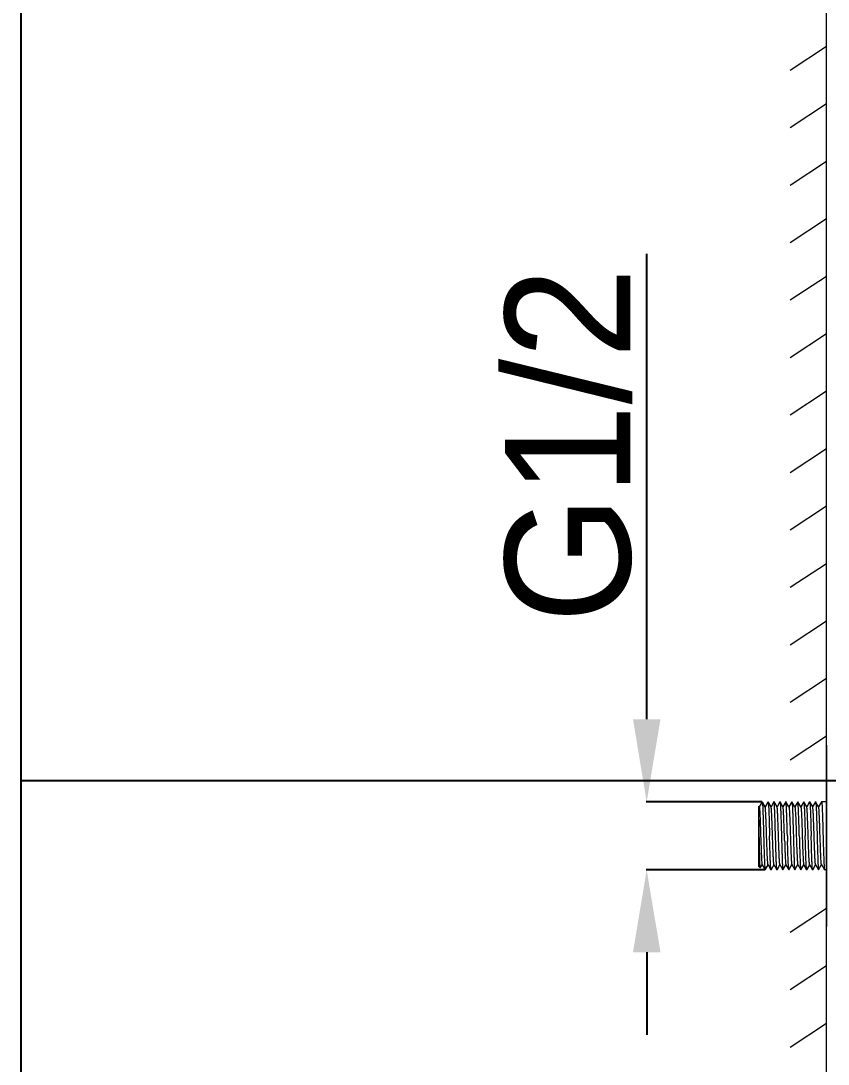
# Model space of a CAD drawing. Header units: millimetres. Extents: x 0 to 460316, y -63250 to 103204.
# Drawn here: x 201798.9 to 202043.5, y 47522.3 to 47838.4 of the extents above; entities that cross this region are included whole.
import ezdxf
from ezdxf.enums import TextEntityAlignment as Align

# ---------------------------------------------------------------- set-up
doc = ezdxf.new("R2010")
doc.units = ezdxf.units.MM
doc.header["$LTSCALE"] = 25
doc.layers.add('F-SYM', color=7, linetype='Continuous')
doc.layers.add('FORM(YOURNAME)-11', color=1, linetype='Continuous')
doc.styles.get("Standard").update_dxf_attribs({"font": 'Gulim.ttf'})
doc.styles.add('YOURNAME', font='HY울릉도M.TTF')
doc.dimstyles.get("Standard").update_dxf_attribs({"dimtxt": 0.18, "dimasz": 0.18, "dimexe": 0.18, "dimexo": 0.0625, "dimgap": 0.09, "dimtad": 0, "dimtih": 1, "dimtoh": 1, "dimdec": 4, "dimzin": 0, "dimdsep": 46, "dimtxsty": 'Standard', "dimcen": 0.09, "dimadec": 0, "dimazin": 0, "dimtfac": 1, "dimtdec": 4, "dimtofl": 0, "dimtmove": 0, "dimatfit": 3, "dimfxl": 1, "dimtolj": 1, "dimtzin": 0, "dimarcsym": 0})

# ---------------------------------------------------------------- blocks, each defined once
blk = doc.blocks.new('*D408')
at = {"linetype": 'Continuous', "lineweight": -2}
for p, q in [((201988.52, 47626.78), (201988.52, 47767.79)), ((201988.52, 47556.19), (201988.52, 47531.19))]:
    blk.add_line(p, q, dxfattribs=at)
at = {"color": 0, "linetype": 'Continuous', "lineweight": -2}
for p, q in [((202023.44, 47601.78), (201988.34, 47601.78)), ((202024.34, 47581.19), (201988.34, 47581.19))]:
    blk.add_line(p, q, dxfattribs=at)
at = {"linetype": 'Continuous'}
for points in [[(201984.36, 47626.78), (201992.69, 47626.78), (201988.52, 47601.78)], [(201984.36, 47556.19), (201992.69, 47556.19), (201988.52, 47581.19)]]:
    blk.add_solid(points, dxfattribs=at)
at = {"layer": 'Defpoints', "color": 0, "linetype": 'Continuous'}
for p in [(202023.5, 47601.78), (201988.52, 47581.19), (202024.4, 47581.19)]:
    blk.add_point(p, dxfattribs=at)
at = {"linetype": 'Continuous', "lineweight": 20, "insert": (201964.85, 47709.79), "char_height": 38, "attachment_point": 5, "rotation": 90}
blk.add_mtext('\\A1;G1/2', dxfattribs=at)
blk = doc.blocks.new('FORM-PLAN')
at = {"layer": 'Defpoints', "color": 158}
blk.add_line((1345.8, 54915.2), (1345.8, -2084.8), dxfattribs=at)
at = {"layer": 'FORM(YOURNAME)-11', "color": 14}
blk.add_line((1345.8, 24893.4), (10555.8, 24893.4), dxfattribs=at)
at = {"layer": 'FORM(YOURNAME)-11', "color": 3, "style": 'YOURNAME'}
for tag, height, p in [('1', 450.5, (9905.3, 18187.7)), ('2', 450.5, (9905.3, 17544.1)), ('3', 450.5, (9905.3, 16257)), ('4', 450.5, (9905.3, 14326.3)), ('5', 514.9, (9905.3, 12009.4)), ('6', 514.9, (9905.3, 9756.9)), ('7', 514.9, (9905.3, 7504.4)), ('8', 514.9, (9905.3, 5251.9)), ('9', 514.9, (9905.3, 2999.4)), ('10', 514.9, (5655, 811.3)), ('11', 514.9, (9905.3, 746.9)), ('12', 514.9, (5655, -1441.2)), ('13', 514.9, (9905.3, -1441.2))]:
    blk.add_attdef(tag, text='', height=height, dxfattribs=at).set_placement(p, align=Align.MIDDLE_RIGHT)

msp = doc.modelspace()

# ---------------------------------------------------------------- linework, layer by layer
at = {"color": 7, "linetype": 'Continuous', "lineweight": 20}
for p, q in [((202042.99, 47416.81), (202042.99, 47865.46)), ((202042.99, 47830.64), (202031.94, 47823.38)), ((202042.99, 47813.23), (202031.94, 47805.97)), ((202042.99, 47795.81), (202031.94, 47788.55)), ((202042.99, 47778.4), (202031.94, 47771.14)), ((202042.99, 47760.99), (202031.94, 47753.73)), ((202042.99, 47743.58), (202031.94, 47736.32)), ((202042.99, 47726.16), (202031.94, 47718.9)), ((202042.99, 47708.75), (202031.94, 47701.49)), ((202042.99, 47691.34), (202031.94, 47684.08)), ((202042.99, 47673.93), (202031.94, 47666.67)), ((202042.99, 47656.51), (202031.94, 47649.25)), ((202042.99, 47639.1), (202031.94, 47631.84)), ((202042.99, 47621.69), (202031.94, 47614.43)), ((202042.99, 47618.99), (202042.99, 47563.99)), ((202023.48, 47601.76), (202022.6, 47600.24)), ((202023.48, 47601.76), (202023.49, 47601.78)), ((202024.42, 47600.21), (202023.51, 47601.77)), ((202023.51, 47601.77), (202023.52, 47601.75)), ((202023.52, 47601.75), (202024.42, 47600.2)), ((202025.28, 47601.77), (202024.4, 47600.24)), ((202024.42, 47600.2), (202025.32, 47601.75)), ((202025.31, 47601.77), (202025.28, 47601.77)), ((202026.21, 47600.21), (202025.31, 47601.77)), ((202025.32, 47601.75), (202025.31, 47601.77)), ((202027.08, 47601.77), (202026.2, 47600.24)), ((202028.01, 47600.21), (202027.11, 47601.77)), ((202028.88, 47601.77), (202028, 47600.24)), ((202029.8, 47600.24), (202028.91, 47601.77)), ((202030.69, 47601.77), (202029.8, 47600.24)), ((202031.6, 47600.24), (202030.71, 47601.77)), ((202032.49, 47601.77), (202031.6, 47600.24)), ((202033.42, 47600.21), (202032.51, 47601.77)), ((202034.29, 47601.77), (202033.4, 47600.24)), ((202035.21, 47600.21), (202034.31, 47601.77)), ((202036.08, 47601.77), (202035.2, 47600.24)), ((202037, 47600.24), (202036.11, 47601.77)), ((202037.88, 47601.77), (202037, 47600.24)), ((202038.81, 47600.21), (202037.91, 47601.77)), ((202039.68, 47601.77), (202038.8, 47600.24)), ((202040.6, 47600.24), (202039.71, 47601.77)), ((202041.49, 47601.78), (202040.6, 47600.24)), ((202041.49, 47601.78), (202041.5, 47601.79)), ((202042.99, 47601.79), (202041.5, 47601.79)), ((202022.62, 47600.21), (202022.49, 47600.43)), ((202022.49, 47582.19), (202022.49, 47600.43)), ((202024.42, 47600.21), (202024.42, 47600.2)), ((202029.82, 47600.21), (202029.8, 47600.24)), ((202031.62, 47600.21), (202031.6, 47600.24)), ((202037.01, 47600.21), (202037, 47600.24)), ((202040.62, 47600.21), (202040.6, 47600.24)), ((202023, 47593.05), (202023.13, 47588.99)), ((202029.35, 47591.49), (202029.39, 47589.8)), ((202031.15, 47591.49), (202031.2, 47589.8)), ((202022.93, 47581.76), (202023.5, 47582.73)), ((202023.48, 47582.76), (202023.5, 47582.73)), ((202023.5, 47582.73), (202024.38, 47581.2)), ((202024.41, 47581.2), (202025.3, 47582.73)), ((202025.28, 47582.76), (202025.3, 47582.73)), ((202025.3, 47582.73), (202026.18, 47581.2)), ((202026.21, 47581.2), (202027.1, 47582.74)), ((202027.08, 47582.76), (202027.99, 47581.2)), ((202028.01, 47581.2), (202028.9, 47582.73)), ((202028.88, 47582.76), (202029.78, 47581.2)), ((202029.81, 47581.2), (202030.7, 47582.73)), ((202030.68, 47582.76), (202030.7, 47582.73)), ((202030.7, 47582.73), (202031.59, 47581.2)), ((202031.61, 47581.2), (202032.5, 47582.73)), ((202032.48, 47582.76), (202033.38, 47581.2)), ((202033.41, 47581.2), (202034.3, 47582.74)), ((202034.28, 47582.76), (202034.3, 47582.74)), ((202034.3, 47582.74), (202035.19, 47581.2)), ((202035.21, 47581.2), (202036.1, 47582.73)), ((202036.08, 47582.76), (202036.1, 47582.73)), ((202036.1, 47582.73), (202036.98, 47581.2)), ((202037.01, 47581.2), (202037.9, 47582.73)), ((202037.88, 47582.76), (202038.79, 47581.2)), ((202038.81, 47581.2), (202039.7, 47582.73)), ((202039.68, 47582.76), (202040.58, 47581.2)), ((202040.61, 47581.2), (202041.5, 47582.74)), ((202041.48, 47582.76), (202041.5, 47582.74)), ((202041.5, 47582.74), (202042.39, 47581.2)), ((202022.49, 47582.19), (202022.92, 47581.75)), ((202022.92, 47581.75), (202022.93, 47581.76)), ((202022.92, 47581.75), (202022.92, 47581.75)), ((202035.19, 47581.2), (202035.21, 47581.2)), ((202037.01, 47581.2), (202036.98, 47581.2)), ((202042.39, 47581.2), (202042.4, 47581.19)), ((202042.99, 47581.19), (202042.4, 47581.19)), ((202042.99, 47569.45), (202031.94, 47562.19)), ((202042.99, 47552.04), (202031.94, 47544.78)), ((202042.99, 47534.63), (202031.94, 47527.37))]:
    msp.add_line(p, q, dxfattribs=at)
for points in [[(202022.62, 47600.21), (202022.62, 47600.2), (202022.64, 47600.15), (202022.65, 47600.09), (202022.67, 47599.98), (202022.68, 47599.84), (202022.71, 47599.63), (202022.73, 47599.34), (202022.76, 47598.95), (202022.78, 47598.49), (202022.81, 47597.97), (202022.84, 47597.4), (202022.86, 47596.77), (202022.89, 47596.1), (202022.92, 47595.38), (202022.94, 47594.62), (202022.97, 47593.85), (202023, 47593.05)], [(202023.13, 47588.99), (202023.16, 47588.22), (202023.19, 47587.47), (202023.21, 47586.76), (202023.24, 47586.09), (202023.27, 47585.47), (202023.29, 47584.9), (202023.32, 47584.4), (202023.35, 47583.95), (202023.37, 47583.57), (202023.4, 47583.25), (202023.43, 47583.01), (202023.45, 47582.85), (202023.48, 47582.76)]]:
    msp.add_lwpolyline(points, dxfattribs=at)
for points, knots in [([(202023.49, 47601.78), (202023.49, 47601.78), (202023.5, 47601.79), (202023.51, 47601.78), (202023.51, 47601.77)], [0, 0, 0, 0, 0.415501, 1, 1, 1, 1]), ([(202023.52, 47601.75), (202023.56, 47601.64), (202023.58, 47601.3), (202023.64, 47600.63), (202023.69, 47599.65), (202023.74, 47598.38), (202023.79, 47596.88), (202023.86, 47594.55), (202023.91, 47592.73), (202023.95, 47591.49)], [0, 0, 0, 0, 0.032855, 0.098913, 0.196219, 0.320847, 0.468933, 0.635511, 1, 1, 1, 1]), ([(202025.32, 47601.75), (202025.36, 47601.64), (202025.38, 47601.3), (202025.44, 47600.63), (202025.49, 47599.65), (202025.54, 47598.38), (202025.59, 47596.88), (202025.67, 47594.55), (202025.72, 47592.73), (202025.75, 47591.49)], [0, 0, 0, 0, 0.032951, 0.099108, 0.196179, 0.320861, 0.469054, 0.635562, 1, 1, 1, 1]), ([(202027.11, 47601.77), (202027.11, 47601.78), (202027.1, 47601.79), (202027.09, 47601.78), (202027.08, 47601.77)], [0, 0, 0, 0, 0.513446, 1, 1, 1, 1]), ([(202027.55, 47591.49), (202027.51, 47592.76), (202027.46, 47594.62), (202027.39, 47596.99), (202027.33, 47598.51), (202027.28, 47599.78), (202027.24, 47600.65), (202027.2, 47601.19), (202027.17, 47601.46), (202027.14, 47601.65), (202027.13, 47601.74), (202027.11, 47601.77)], [0, 0, 0, 0, 0.371829, 0.540845, 0.690358, 0.815003, 0.910101, 0.945489, 0.972371, 0.990563, 1, 1, 1, 1]), ([(202028.88, 47601.77), (202028.89, 47601.78), (202028.9, 47601.79), (202028.91, 47601.78), (202028.91, 47601.77)], [0, 0, 0, 0, 0.503132, 1, 1, 1, 1]), ([(202028.91, 47601.77), (202028.93, 47601.74), (202028.95, 47601.64), (202028.97, 47601.46), (202029, 47601.18), (202029.04, 47600.64), (202029.08, 47599.76), (202029.14, 47598.5), (202029.19, 47596.98), (202029.26, 47594.61), (202029.32, 47592.76), (202029.35, 47591.49)], [0, 0, 0, 0, 0.009607, 0.027969, 0.05508, 0.090723, 0.186147, 0.310704, 0.460061, 0.628916, 1, 1, 1, 1]), ([(202030.71, 47601.77), (202030.71, 47601.78), (202030.7, 47601.79), (202030.69, 47601.78), (202030.69, 47601.77)], [0, 0, 0, 0, 0.506327, 1, 1, 1, 1]), ([(202031.15, 47591.49), (202031.11, 47592.76), (202031.06, 47594.62), (202030.99, 47596.98), (202030.93, 47598.5), (202030.88, 47599.77), (202030.84, 47600.65), (202030.8, 47601.19), (202030.77, 47601.46), (202030.74, 47601.65), (202030.73, 47601.74), (202030.71, 47601.77)], [0, 0, 0, 0, 0.371558, 0.540632, 0.690081, 0.814536, 0.909861, 0.945445, 0.97245, 0.990645, 1, 1, 1, 1]), ([(202032.49, 47601.77), (202032.49, 47601.78), (202032.5, 47601.79), (202032.51, 47601.78), (202032.51, 47601.77)], [0, 0, 0, 0, 0.508469, 1, 1, 1, 1]), ([(202032.51, 47601.77), (202032.53, 47601.74), (202032.55, 47601.65), (202032.57, 47601.46), (202032.6, 47601.18), (202032.64, 47600.64), (202032.68, 47599.77), (202032.74, 47598.5), (202032.79, 47596.98), (202032.86, 47594.61), (202032.92, 47592.76), (202032.95, 47591.49)], [0, 0, 0, 0, 0.009523, 0.027819, 0.054869, 0.09047, 0.185812, 0.310337, 0.459755, 0.628693, 1, 1, 1, 1]), ([(202034.31, 47601.77), (202034.31, 47601.78), (202034.3, 47601.79), (202034.29, 47601.78), (202034.29, 47601.77)], [0, 0, 0, 0, 0.509613, 1, 1, 1, 1]), ([(202034.75, 47591.49), (202034.71, 47592.76), (202034.66, 47594.62), (202034.59, 47596.99), (202034.53, 47598.51), (202034.48, 47599.78), (202034.44, 47600.65), (202034.4, 47601.19), (202034.37, 47601.47), (202034.34, 47601.65), (202034.33, 47601.74), (202034.31, 47601.77)], [0, 0, 0, 0, 0.37196, 0.541021, 0.690577, 0.815208, 0.910253, 0.945609, 0.972479, 0.990638, 1, 1, 1, 1]), ([(202036.08, 47601.77), (202036.09, 47601.78), (202036.1, 47601.79), (202036.11, 47601.78), (202036.11, 47601.77)], [0, 0, 0, 0, 0.509118, 1, 1, 1, 1]), ([(202036.11, 47601.77), (202036.13, 47601.74), (202036.15, 47601.65), (202036.17, 47601.46), (202036.2, 47601.19), (202036.24, 47600.65), (202036.28, 47599.77), (202036.34, 47598.51), (202036.39, 47596.99), (202036.46, 47594.62), (202036.52, 47592.76), (202036.55, 47591.49)], [0, 0, 0, 0, 0.009511, 0.027735, 0.054615, 0.089979, 0.185075, 0.309794, 0.459304, 0.628245, 1, 1, 1, 1]), ([(202037.88, 47601.77), (202037.89, 47601.78), (202037.9, 47601.79), (202037.91, 47601.78), (202037.91, 47601.77)], [0, 0, 0, 0, 0.484749, 1, 1, 1, 1]), ([(202037.91, 47601.77), (202037.93, 47601.74), (202037.94, 47601.65), (202037.97, 47601.46), (202038, 47601.19), (202038.04, 47600.65), (202038.08, 47599.77), (202038.13, 47598.51), (202038.19, 47596.99), (202038.26, 47594.62), (202038.31, 47592.76), (202038.35, 47591.49)], [0, 0, 0, 0, 0.009498, 0.027716, 0.054605, 0.090016, 0.185157, 0.309805, 0.459281, 0.628267, 1, 1, 1, 1]), ([(202039.68, 47601.77), (202039.69, 47601.78), (202039.7, 47601.79), (202039.71, 47601.78), (202039.71, 47601.77)], [0, 0, 0, 0, 0.505244, 1, 1, 1, 1]), ([(202039.71, 47601.77), (202039.73, 47601.74), (202039.75, 47601.64), (202039.77, 47601.46), (202039.8, 47601.18), (202039.84, 47600.64), (202039.88, 47599.76), (202039.94, 47598.5), (202039.99, 47596.98), (202040.06, 47594.61), (202040.12, 47592.76), (202040.15, 47591.49)], [0, 0, 0, 0, 0.009582, 0.027924, 0.055015, 0.090646, 0.186047, 0.310587, 0.459961, 0.628844, 1, 1, 1, 1]), ([(202041.5, 47601.79), (202041.52, 47601.79), (202041.53, 47601.69), (202041.56, 47601.57), (202041.59, 47601.31), (202041.62, 47600.97), (202041.65, 47600.54), (202041.68, 47599.8), (202041.73, 47598.68), (202041.79, 47597.14), (202041.84, 47595.38), (202041.89, 47593.47), (202041.93, 47592.16), (202041.95, 47591.49)], [0, 0, 0, 0, 0.005482, 0.020115, 0.044088, 0.077208, 0.119176, 0.169605, 0.293852, 0.445205, 0.61786, 0.805182, 1, 1, 1, 1]), ([(202022.92, 47581.75), (202022.92, 47581.76), (202022.91, 47581.81), (202022.89, 47581.9), (202022.88, 47582.05), (202022.86, 47582.34), (202022.84, 47582.82), (202022.82, 47583.54), (202022.79, 47584.43), (202022.76, 47585.47), (202022.74, 47586.64), (202022.7, 47588.39), (202022.66, 47590.68), (202022.6, 47593.42), (202022.55, 47595.97), (202022.51, 47597.57), (202022.49, 47598.3)], [0, 0, 0, 0, 0.002555, 0.008173, 0.016887, 0.028658, 0.061096, 0.104841, 0.159002, 0.222402, 0.293663, 0.37126, 0.538449, 0.709105, 0.867812, 1, 1, 1, 1]), ([(202025.28, 47582.76), (202025.27, 47582.79), (202025.25, 47582.87), (202025.21, 47583.14), (202025.17, 47583.65), (202025.11, 47584.46), (202025.06, 47585.52), (202025.01, 47586.79), (202024.96, 47588.23), (202024.9, 47589.78), (202024.83, 47591.91), (202024.77, 47594.01), (202024.69, 47596.01), (202024.64, 47597.3), (202024.59, 47598.39), (202024.54, 47599.24), (202024.48, 47599.81), (202024.46, 47600.11), (202024.42, 47600.2)], [0, 0, 0, 0, 0.00518, 0.014616, 0.046067, 0.09333, 0.154819, 0.228464, 0.311617, 0.401359, 0.494585, 0.67839, 0.762551, 0.83749, 0.900636, 0.949852, 0.983351, 1, 1, 1, 1]), ([(202027.08, 47582.76), (202027.07, 47582.79), (202027.05, 47582.87), (202027.01, 47583.13), (202026.96, 47583.65), (202026.91, 47584.48), (202026.81, 47586.57), (202026.73, 47589.21), (202026.62, 47592.29), (202026.55, 47594.63), (202026.48, 47596.45), (202026.42, 47597.74), (202026.38, 47598.53), (202026.34, 47599.18), (202026.31, 47599.67), (202026.26, 47600), (202026.24, 47600.17), (202026.21, 47600.21)], [0, 0, 0, 0, 0.005115, 0.01453, 0.046151, 0.093994, 0.156286, 0.405703, 0.547088, 0.684693, 0.807535, 0.860304, 0.905796, 0.943109, 0.971564, 0.990634, 1, 1, 1, 1]), ([(202028.88, 47582.76), (202028.87, 47582.79), (202028.85, 47582.87), (202028.81, 47583.14), (202028.77, 47583.65), (202028.71, 47584.48), (202028.66, 47585.55), (202028.61, 47586.84), (202028.56, 47588.3), (202028.5, 47589.86), (202028.45, 47591.49), (202028.4, 47593.11), (202028.34, 47594.68), (202028.29, 47596.13), (202028.24, 47597.42), (202028.19, 47598.5), (202028.13, 47599.32), (202028.09, 47599.84), (202028.05, 47600.1), (202028.03, 47600.19), (202028.02, 47600.21)], [0, 0, 0, 0, 0.005142, 0.01461, 0.046321, 0.09413, 0.156455, 0.231067, 0.315243, 0.406011, 0.500153, 0.594285, 0.685068, 0.769227, 0.843746, 0.906047, 0.953898, 0.985497, 0.994894, 1, 1, 1, 1]), ([(202030.3, 47590.05), (202030.26, 47591.26), (202030.2, 47593.04), (202030.12, 47595.34), (202030.06, 47596.86), (202030, 47598.14), (202029.96, 47599.04), (202029.91, 47599.59), (202029.88, 47599.88), (202029.85, 47600.08), (202029.83, 47600.18), (202029.82, 47600.21)], [0, 0, 0, 0, 0.35716, 0.525461, 0.677031, 0.805109, 0.904132, 0.941429, 0.970028, 0.989603, 1, 1, 1, 1]), ([(202031.61, 47600.21), (202031.63, 47600.18), (202031.65, 47600.1), (202031.69, 47599.84), (202031.73, 47599.32), (202031.78, 47598.49), (202031.85, 47597.18), (202031.92, 47595.37), (202032, 47593.09), (202032.07, 47590.69), (202032.15, 47588.35), (202032.22, 47586.53), (202032.28, 47585.24), (202032.31, 47584.45), (202032.36, 47583.8), (202032.39, 47583.31), (202032.43, 47582.98), (202032.45, 47582.81), (202032.48, 47582.76)], [0, 0, 0, 0, 0.005106, 0.014463, 0.046073, 0.094076, 0.156371, 0.271729, 0.405587, 0.546873, 0.684295, 0.807225, 0.860015, 0.905415, 0.942703, 0.971277, 0.990544, 1, 1, 1, 1]), ([(202033.41, 47600.21), (202033.43, 47600.19), (202033.45, 47600.1), (202033.49, 47599.83), (202033.53, 47599.31), (202033.58, 47598.49), (202033.65, 47597.17), (202033.72, 47595.36), (202033.8, 47593.08), (202033.87, 47590.68), (202033.95, 47588.34), (202034.02, 47586.52), (202034.08, 47585.23), (202034.12, 47584.44), (202034.16, 47583.8), (202034.19, 47583.3), (202034.23, 47582.98), (202034.26, 47582.81), (202034.28, 47582.76)], [0, 0, 0, 0, 0.005215, 0.014823, 0.046746, 0.094523, 0.156765, 0.272572, 0.406322, 0.547595, 0.685226, 0.807863, 0.860483, 0.906001, 0.943461, 0.971917, 0.990769, 1, 1, 1, 1]), ([(202035.21, 47600.21), (202035.23, 47600.18), (202035.25, 47600.1), (202035.29, 47599.84), (202035.33, 47599.32), (202035.38, 47598.5), (202035.45, 47597.18), (202035.52, 47595.37), (202035.6, 47593.09), (202035.67, 47590.68), (202035.75, 47588.34), (202035.82, 47586.51), (202035.88, 47585.23), (202035.92, 47584.44), (202035.96, 47583.79), (202035.99, 47583.3), (202036.04, 47582.98), (202036.06, 47582.81), (202036.08, 47582.76)], [0, 0, 0, 0, 0.005118, 0.014475, 0.045899, 0.093785, 0.156219, 0.271738, 0.405697, 0.547256, 0.684844, 0.807745, 0.860589, 0.906057, 0.943215, 0.971554, 0.99061, 1, 1, 1, 1]), ([(202037.88, 47582.76), (202037.87, 47582.79), (202037.85, 47582.87), (202037.81, 47583.13), (202037.76, 47583.65), (202037.71, 47584.48), (202037.66, 47585.55), (202037.61, 47586.84), (202037.54, 47588.84), (202037.45, 47591.48), (202037.36, 47594.13), (202037.29, 47596.13), (202037.24, 47597.42), (202037.18, 47598.5), (202037.13, 47599.32), (202037.09, 47599.84), (202037.05, 47600.1), (202037.03, 47600.19), (202037.01, 47600.21)], [0, 0, 0, 0, 0.005099, 0.0145, 0.046095, 0.093927, 0.156236, 0.23077, 0.314939, 0.499891, 0.684832, 0.769008, 0.843618, 0.90594, 0.953716, 0.985389, 0.994853, 1, 1, 1, 1]), ([(202039.68, 47582.76), (202039.67, 47582.79), (202039.65, 47582.87), (202039.61, 47583.14), (202039.57, 47583.66), (202039.51, 47584.48), (202039.46, 47585.56), (202039.41, 47586.85), (202039.36, 47588.3), (202039.3, 47589.87), (202039.25, 47591.49), (202039.2, 47593.12), (202039.14, 47594.68), (202039.09, 47596.13), (202039.04, 47597.42), (202038.99, 47598.5), (202038.93, 47599.32), (202038.89, 47599.84), (202038.85, 47600.1), (202038.83, 47600.19), (202038.82, 47600.21)], [0, 0, 0, 0, 0.005177, 0.014679, 0.046453, 0.094302, 0.156633, 0.231246, 0.315409, 0.406146, 0.500249, 0.594339, 0.68508, 0.769212, 0.843704, 0.905985, 0.953844, 0.985474, 0.994882, 1, 1, 1, 1]), ([(202041.48, 47582.76), (202041.47, 47582.79), (202041.45, 47582.87), (202041.41, 47583.14), (202041.37, 47583.66), (202041.32, 47584.48), (202041.26, 47585.56), (202041.21, 47586.84), (202041.14, 47588.84), (202041.05, 47591.48), (202040.96, 47594.12), (202040.89, 47596.12), (202040.84, 47597.41), (202040.78, 47598.48), (202040.74, 47599.32), (202040.68, 47599.86), (202040.66, 47600.14), (202040.62, 47600.21)], [0, 0, 0, 0, 0.005166, 0.014625, 0.046341, 0.094214, 0.156472, 0.230934, 0.315023, 0.499707, 0.684412, 0.768542, 0.84314, 0.905463, 0.953363, 0.985243, 1, 1, 1, 1]), ([(202023.95, 47591.49), (202023.99, 47590.21), (202024.03, 47588.36), (202024.11, 47585.99), (202024.16, 47584.47), (202024.21, 47583.2), (202024.26, 47582.33), (202024.3, 47581.79), (202024.32, 47581.51), (202024.35, 47581.32), (202024.37, 47581.23), (202024.38, 47581.2)], [0, 0, 0, 0, 0.371326, 0.540224, 0.689782, 0.814245, 0.90937, 0.945002, 0.972192, 0.990561, 1, 1, 1, 1]), ([(202026.18, 47581.2), (202026.17, 47581.23), (202026.15, 47581.33), (202026.12, 47581.51), (202026.1, 47581.79), (202026.06, 47582.33), (202026.01, 47583.21), (202025.96, 47584.48), (202025.91, 47586), (202025.84, 47588.36), (202025.78, 47590.21), (202025.75, 47591.49)], [0, 0, 0, 0, 0.009603, 0.027961, 0.055064, 0.090702, 0.18612, 0.310667, 0.460027, 0.62889, 1, 1, 1, 1]), ([(202027.99, 47581.2), (202027.97, 47581.23), (202027.95, 47581.32), (202027.92, 47581.51), (202027.9, 47581.78), (202027.86, 47582.32), (202027.82, 47583.2), (202027.76, 47584.46), (202027.71, 47585.99), (202027.64, 47588.35), (202027.59, 47590.21), (202027.55, 47591.49)], [0, 0, 0, 0, 0.009464, 0.027663, 0.054542, 0.08994, 0.185054, 0.309695, 0.459194, 0.628204, 1, 1, 1, 1]), ([(202029.39, 47589.8), (202029.43, 47588.7), (202029.48, 47587.12), (202029.54, 47585.12), (202029.58, 47583.87), (202029.63, 47582.83), (202029.68, 47582.04), (202029.72, 47581.55), (202029.75, 47581.3), (202029.77, 47581.22), (202029.78, 47581.2)], [0, 0, 0, 0, 0.381793, 0.550402, 0.697791, 0.819419, 0.911698, 0.972296, 0.990287, 1, 1, 1, 1]), ([(202030.3, 47590.05), (202030.33, 47589.13), (202030.37, 47587.79), (202030.44, 47586.1), (202030.48, 47585.04), (202030.53, 47584.16), (202030.57, 47583.48), (202030.63, 47583.05), (202030.65, 47582.82), (202030.68, 47582.76)], [0, 0, 0, 0, 0.380067, 0.547955, 0.695071, 0.817135, 0.909964, 0.971133, 1, 1, 1, 1]), ([(202031.59, 47581.2), (202031.57, 47581.22), (202031.56, 47581.3), (202031.52, 47581.55), (202031.48, 47582.04), (202031.43, 47582.82), (202031.39, 47583.86), (202031.34, 47585.11), (202031.27, 47587.12), (202031.23, 47588.7), (202031.2, 47589.8)], [0, 0, 0, 0, 0.009461, 0.027293, 0.087804, 0.180025, 0.301578, 0.448972, 0.617773, 1, 1, 1, 1]), ([(202032.95, 47591.49), (202032.98, 47590.21), (202033.04, 47588.36), (202033.11, 47585.99), (202033.16, 47584.47), (202033.21, 47583.21), (202033.26, 47582.33), (202033.3, 47581.79), (202033.32, 47581.51), (202033.35, 47581.33), (202033.37, 47581.23), (202033.38, 47581.2)], [0, 0, 0, 0, 0.37124, 0.540154, 0.689545, 0.814075, 0.909439, 0.945058, 0.972128, 0.990448, 1, 1, 1, 1]), ([(202034.75, 47591.49), (202034.79, 47590.21), (202034.84, 47588.36), (202034.91, 47585.99), (202034.96, 47584.47), (202035.02, 47583.2), (202035.06, 47582.32), (202035.1, 47581.79), (202035.12, 47581.51), (202035.15, 47581.33), (202035.17, 47581.23), (202035.19, 47581.2)], [0, 0, 0, 0, 0.371675, 0.54064, 0.690088, 0.814729, 0.909938, 0.945353, 0.972264, 0.99051, 1, 1, 1, 1]), ([(202036.98, 47581.2), (202036.97, 47581.23), (202036.95, 47581.32), (202036.92, 47581.5), (202036.9, 47581.78), (202036.86, 47582.32), (202036.81, 47583.19), (202036.76, 47584.46), (202036.71, 47585.98), (202036.66, 47587.7), (202036.6, 47589.56), (202036.57, 47590.84), (202036.55, 47591.49)], [0, 0, 0, 0, 0.009384, 0.027473, 0.054271, 0.089639, 0.184883, 0.309505, 0.458966, 0.628039, 0.81059, 1, 1, 1, 1]), ([(202038.79, 47581.2), (202038.77, 47581.23), (202038.75, 47581.32), (202038.72, 47581.51), (202038.7, 47581.78), (202038.66, 47582.32), (202038.62, 47583.2), (202038.56, 47584.46), (202038.51, 47585.98), (202038.43, 47588.35), (202038.39, 47590.21), (202038.35, 47591.49)], [0, 0, 0, 0, 0.009405, 0.027582, 0.054456, 0.089828, 0.184893, 0.309529, 0.459056, 0.628099, 1, 1, 1, 1]), ([(202040.15, 47591.49), (202040.17, 47590.84), (202040.2, 47589.56), (202040.26, 47587.71), (202040.31, 47585.99), (202040.36, 47584.47), (202040.41, 47583.2), (202040.46, 47582.33), (202040.5, 47581.79), (202040.53, 47581.51), (202040.55, 47581.33), (202040.57, 47581.23), (202040.58, 47581.2)], [0, 0, 0, 0, 0.189135, 0.371425, 0.540402, 0.689849, 0.814369, 0.909656, 0.945235, 0.972257, 0.990521, 1, 1, 1, 1]), ([(202041.95, 47591.49), (202041.99, 47590.21), (202042.04, 47588.36), (202042.11, 47585.99), (202042.16, 47584.47), (202042.22, 47583.2), (202042.26, 47582.32), (202042.3, 47581.78), (202042.33, 47581.51), (202042.35, 47581.32), (202042.37, 47581.23), (202042.39, 47581.2)], [0, 0, 0, 0, 0.371478, 0.540413, 0.689862, 0.814446, 0.90967, 0.945175, 0.972177, 0.990471, 1, 1, 1, 1]), ([(202024.38, 47581.2), (202024.39, 47581.2), (202024.4, 47581.18), (202024.41, 47581.19), (202024.41, 47581.2)], [0, 0, 0, 0, 0.503658, 1, 1, 1, 1]), ([(202026.21, 47581.2), (202026.21, 47581.2), (202026.2, 47581.18), (202026.19, 47581.2), (202026.18, 47581.2)], [0, 0, 0, 0, 0.504024, 1, 1, 1, 1]), ([(202028.01, 47581.2), (202028.01, 47581.19), (202028, 47581.18), (202027.99, 47581.2), (202027.99, 47581.2)], [0, 0, 0, 0, 0.485247, 1, 1, 1, 1]), ([(202029.78, 47581.2), (202029.79, 47581.2), (202029.8, 47581.18), (202029.81, 47581.2), (202029.81, 47581.2)], [0, 0, 0, 0, 0.491496, 1, 1, 1, 1]), ([(202031.61, 47581.2), (202031.61, 47581.19), (202031.6, 47581.18), (202031.59, 47581.2), (202031.59, 47581.2)], [0, 0, 0, 0, 0.492811, 1, 1, 1, 1]), ([(202033.38, 47581.2), (202033.39, 47581.2), (202033.4, 47581.18), (202033.41, 47581.2), (202033.41, 47581.2)], [0, 0, 0, 0, 0.493061, 1, 1, 1, 1]), ([(202038.81, 47581.2), (202038.81, 47581.19), (202038.8, 47581.18), (202038.79, 47581.2), (202038.79, 47581.2)], [0, 0, 0, 0, 0.488162, 1, 1, 1, 1]), ([(202040.58, 47581.2), (202040.59, 47581.2), (202040.6, 47581.18), (202040.61, 47581.2), (202040.61, 47581.2)], [0, 0, 0, 0, 0.489459, 1, 1, 1, 1])]:
    msp.add_open_spline(points, degree=3, knots=knots, dxfattribs=at)

# ---------------------------------------------------------------- block references
at = {"layer": 'F-SYM', "xscale": 0.2500000000000001, "yscale": 0.2500000000000001, "zscale": 0.2500000000000001}
msp.add_blockref('FORM-PLAN', (201462.45, 41384.91), dxfattribs=at)

# ---------------------------------------------------------------- dimensions: what is measured, and where the dimension line sits
at = {"color": 7, "linetype": 'Continuous', "lineweight": 20}
dim = msp.add_linear_dim(base=(201988.52, 47581.19), p1=(202023.5, 47601.78), p2=(202024.4, 47581.19), angle=90, text='G1/2', dimstyle='Standard', override={"dimtxt": 38, "dimasz": 25, "dimgap": 0.625, "dimtad": 1, "dimtih": 0, "dimtoh": 0, "dimdec": 0, "dimzin": 0, "dimcen": 0.105236, "dimclrd": 256, "dimclrt": 256, "dimadec": 0, "dimazin": 0, "dimtp": 0, "dimtm": 0, "dimtdec": 0, "dimtzin": 0}, dxfattribs=at)
dim.commit()
dim.dimension.update_dxf_attribs({"geometry": '*D408', "text_midpoint": (201988.52, 47709.79), "dimtype": 160})

doc.saveas('drawing.dxf')
